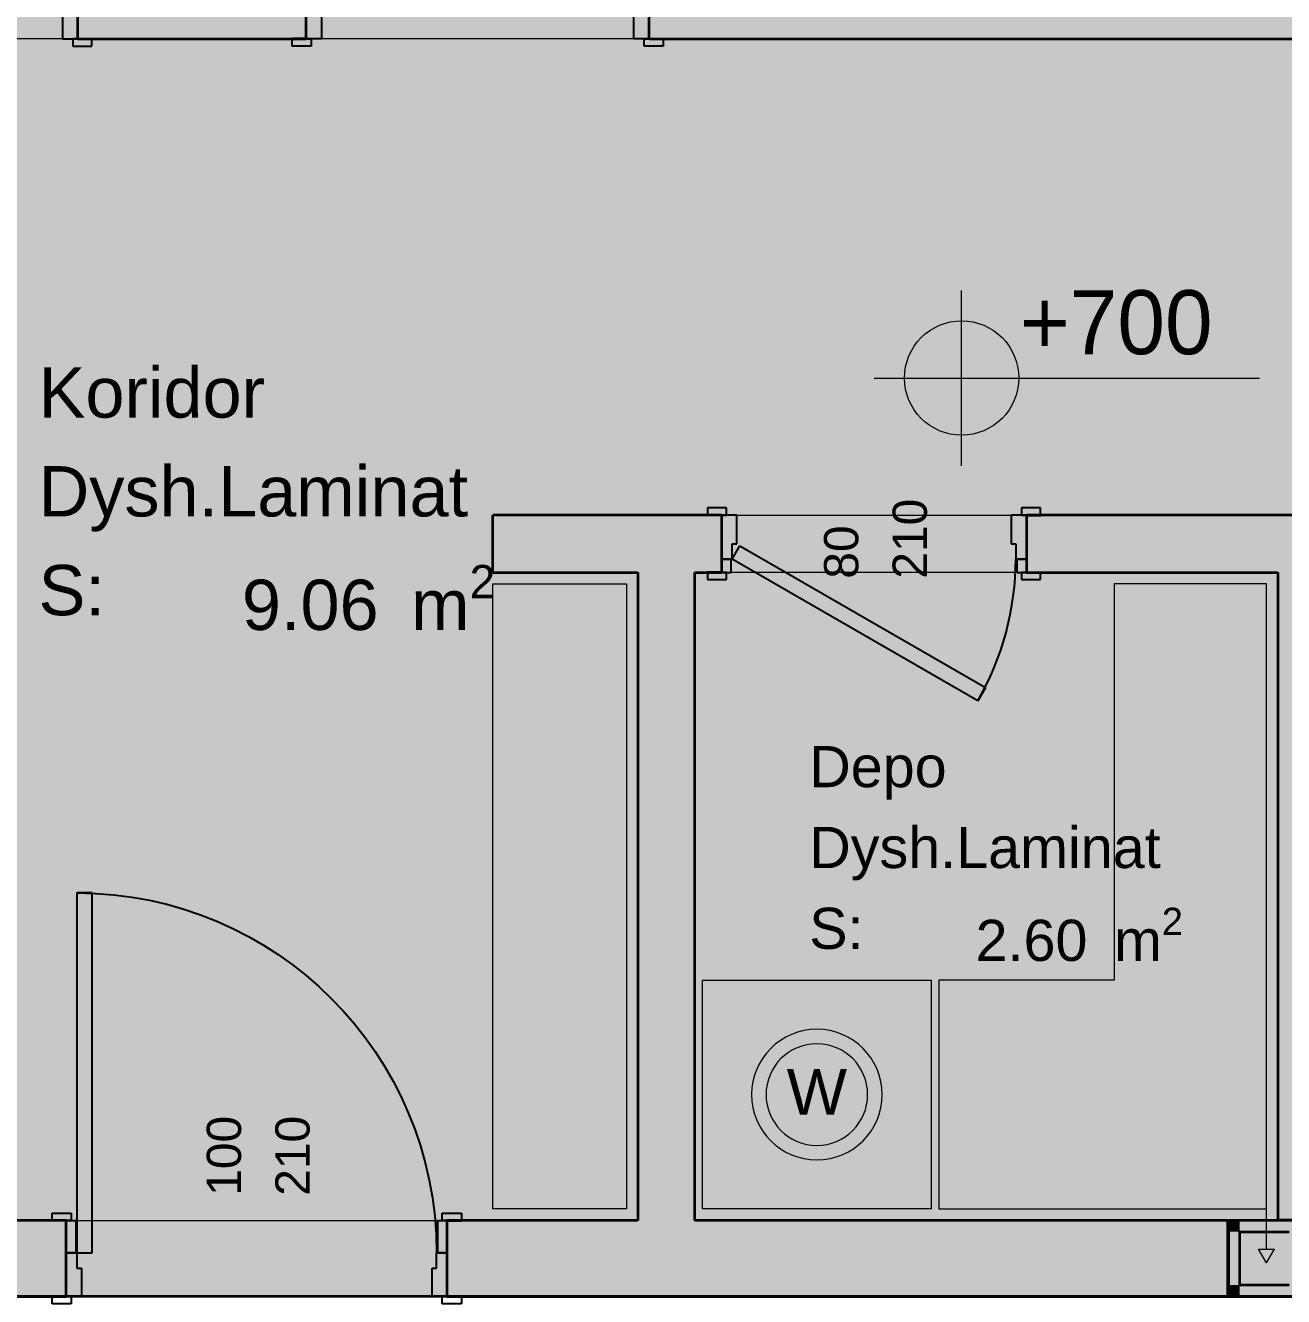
# Model space of a CAD drawing. Header units: millimetres. Extents: x 172821 to 253959, y -36092 to 17885.
# Drawn here: x 213874 to 217176, y -1016 to 2319 of the extents above; entities that cross this region are included whole.
import ezdxf
from ezdxf.enums import TextEntityAlignment as Align

# ---------------------------------------------------------------- set-up
doc = ezdxf.new("R2010")
doc.units = ezdxf.units.MM
doc.header["$MEASUREMENT"] = 0
doc.linetypes.add('Long Dashed', pattern=[2700, 1500, -1200])
for name, color, linetype, lineweight, true_color in [('A - Dimensionimi_Pen_No__156', 7, 'Continuous', 20, 0x54689e), ('A - Fill zone_Pen_No__255', 7, 'Continuous', 13, 0xe8e8e8), ('A - kanalet e ventilimit_Pen_No__176', 7, 'Continuous', 15, 0x93a0c6), ('A - kanalet e ventilimit_Pen_No__82', 7, 'Continuous', 20, 0xaaaaaa), ('A - Mobilimi_Pen_No__82', 7, 'Continuous', 20, 0xaaaaaa), ('A - Muret_Pen_No__82', 7, 'Continuous', 20, 0xaaaaaa), ('ARCHICAD Door Markers_Pen_No__112', 7, 'Continuous', 13, 0xd5aaaa), ('Model Unit - Zone_Pen_No__102', 7, 'Continuous', 13, 0xcccccc)]:
    doc.layers.add(name, color=color, linetype=linetype, lineweight=lineweight, true_color=true_color)
for name, color, linetype, lineweight in [('A - Fill zone_Pen_No__22', 8, 'Continuous', 35), ('A - kanalet e ventilimit_Pen_No__22', 8, 'Continuous', 35), ('A - Mobilimi_Pen_No__121', 255, 'Continuous', 0), ('A - Mobilimi_Pen_No__18', 9, 'Continuous', 15), ('A - Muret_Pen_No__22', 8, 'Continuous', 35), ('A - Sanitaria_Pen_No__18', 9, 'Continuous', 15), ('ARCHICAD Doors_Pen_No__42', 8, 'Continuous', 25), ('ARCHICAD Zone Stamps_Pen_No__101', 252, 'Continuous', 13)]:
    doc.layers.add(name, color=color, linetype=linetype, lineweight=lineweight)
for name, color, linetype in [('A - kanalet e ventilimit', 7, 'Continuous'), ('A - Muret', 7, 'Continuous'), ('Model Unit - Zone', 7, 'Continuous')]:
    doc.layers.add(name, color=color, linetype=linetype)
doc.styles.add('GENERATED_STYLE_1', font='GOTHIC.TTF')
doc.styles.add('GENERATED_STYLE_2', font='arial.ttf')

# ---------------------------------------------------------------- blocks, each defined once
blk = doc.blocks.new('Depo_Dysh.Laminat _58', base_point=(215981.7, -161.3))
at = {"layer": 'ARCHICAD Zone Stamps_Pen_No__101', "color": 252, "lineweight": 13, "insert": (216367.7, 4), "char_height": 108, "attachment_point": 1, "style": 'GENERATED_STYLE_2'}
blk.add_mtext('\\A1;{\\pql;\\pt0,6060;\\fArial|b0|i0|c0|p34;2.60\\fArial|b0|i0|c0|p34;\\A1{\\H.66x;\\S^  ;}\\fArial|b0|i0|c0|p34; m\\fArial|b0|i0|c0|p34;\\A1{\\H.66x;\\S2^  ;}}', dxfattribs=at)
at = {"layer": 'ARCHICAD Zone Stamps_Pen_No__101', "color": 252, "lineweight": 13, "style": 'GENERATED_STYLE_2'}
for tag, p in [('DUMMY_849', (216874.1, 453)), ('ROOM_NAME', (215931.1, 428.3)), ('DUMMY_850', (216874.1, 240.9)), ('ROOM_NUMBER', (215931.1, 216.2)), ('measuredAreaCode', (215931.1, 4))]:
    blk.add_attdef(tag, text='', height=108, dxfattribs=at).set_placement(p, align=Align.TOP_LEFT)
blk = doc.blocks.new('Koridor_Dysh.Laminat _59', base_point=(214700.3, 921.4))
at = {"layer": 'ARCHICAD Zone Stamps_Pen_No__101', "color": 252, "lineweight": 13, "insert": (214442.1, 903.3), "char_height": 132, "attachment_point": 1, "style": 'GENERATED_STYLE_2'}
blk.add_mtext('\\A1;{\\pql;\\pt0,6060;\\fArial|b0|i0|c0|p34;9.06\\fArial|b0|i0|c0|p34;\\A1{\\H.66x;\\S^  ;}\\fArial|b0|i0|c0|p34; m\\fArial|b0|i0|c0|p34;\\A1{\\H.66x;\\S2^  ;}}', dxfattribs=at)
at = {"layer": 'ARCHICAD Zone Stamps_Pen_No__101', "color": 252, "lineweight": 13, "style": 'GENERATED_STYLE_2'}
for tag, p in [('DUMMY_849', (215061, 1452.1)), ('ROOM_NAME', (213908.4, 1421.9)), ('DUMMY_850', (215061, 1192.8)), ('ROOM_NUMBER', (213908.4, 1162.6)), ('measuredAreaCode', (213908.4, 903.3))]:
    blk.add_attdef(tag, text='', height=132, dxfattribs=at).set_placement(p, align=Align.TOP_LEFT)
blk = doc.blocks.new('Door 25')
at = {"layer": 'ARCHICAD Doors_Pen_No__42', "color": 8, "linetype": 'Continuous', "lineweight": 25}
for p, q in [((382, 0), (382, 844)), ((382, 844), (422, 844)), ((422, 844), (422, 0)), ((-437, 54), (-487, 54)), ((-487, 54), (-487, 35)), ((-487, 35), (-437, 35)), ((-450, 35), (-487, 35)), ((-450, 35), (-487, 35)), ((-425, 35), (-450, 35)), ((-450, 35), (-450, 0)), ((-450, 0), (-450, 35)), ((-450, 0), (-450, 35)), ((-437, 35), (-437, 54)), ((-425, 0), (-425, 35)), ((450, 35), (425, 35)), ((425, 35), (425, 0)), ((487, 54), (437, 54)), ((437, 54), (437, 35)), ((437, 35), (487, 35)), ((450, 0), (450, 35)), ((450, 0), (450, 35)), ((450, 0), (450, 35)), ((450, 35), (487, 35)), ((450, 35), (487, 35)), ((487, 35), (487, 54)), ((-450, 0), (-425, 0)), ((-422, 0), (-450, 0)), ((-450, 0), (-450, -115)), ((-450, -115), (-450, 0)), ((-450, -115), (-450, 0)), ((-422, -40), (-422, 0)), ((422, 0), (382, 0)), ((450, 0), (422, 0)), ((422, 0), (422, -40)), ((425, 0), (450, 0)), ((450, -115), (450, 0)), ((450, -115), (450, 0)), ((450, -115), (450, 0)), ((-410, -40), (-422, -40)), ((-410, -115), (-410, -40)), ((422, -40), (410, -40)), ((410, -40), (410, -115)), ((-437, -115), (-487, -115)), ((-487, -115), (-487, -134)), ((-450, -115), (-487, -115)), ((-450, -115), (-487, -115)), ((-450, -115), (-410, -115)), ((-437, -134), (-437, -115)), ((410, -115), (450, -115)), ((487, -115), (437, -115)), ((437, -115), (437, -134)), ((450, -115), (487, -115)), ((450, -115), (487, -115)), ((487, -134), (487, -115)), ((-487, -134), (-437, -134)), ((437, -134), (487, -134))]:
    blk.add_line(p, q, dxfattribs=at)
blk.add_arc((422, 0), 844, 90, 180, dxfattribs=at)
blk = doc.blocks.new('D Marker 22')
at = {"layer": 'ARCHICAD Door Markers_Pen_No__112', "color": 9, "lineweight": 13, "true_color": 0xd5aaaa, "style": 'GENERATED_STYLE_2'}
for tag, p in [('AC_MarkerText_3', (-165.9, -155.7)), ('AC_MarkerText_2', (14.1, -224))]:
    blk.add_attdef(tag, text='', height=90, rotation=270, dxfattribs=at).set_placement(p, align=Align.BOTTOM_LEFT)
blk = doc.blocks.new('Wall_51', base_point=(217311.1, 2433.8))
at = {"layer": 'A - Muret_Pen_No__82', "linetype": 'Continuous', "lineweight": 0, "true_color": 0xd4d4d4}
for points in [[(211111.1, 2433.8), (211111.1, 2283.8), (213111.1, 2283.8), (213111.1, 2433.8)], [(214011.1, 2433.8), (214011.1, 2283.8), (214611.1, 2283.8), (214611.1, 2433.8)], [(215511.1, 2283.8), (217161.1, 2283.8), (217161.1, 2433.8), (215511.1, 2433.8)], [(217311.1, 2433.8), (217161.1, 2433.8), (217311.1, 2283.8)], [(217161.1, 2283.8), (217311.1, 2283.8), (217161.1, 2433.8)]]:
    blk.add_hatch(color=254, dxfattribs=at).paths.add_polyline_path(points)
at = {"layer": 'A - Muret_Pen_No__22', "color": 8, "linetype": 'Continuous', "lineweight": 35}
for p, q in [((213111.1, 2433.8), (213074.1, 2433.8)), ((213111.1, 2398.8), (213111.1, 2433.8)), ((214011.1, 2433.8), (214048.1, 2433.8)), ((214011.1, 2398.8), (214011.1, 2433.8)), ((214611.1, 2433.8), (214574.1, 2433.8)), ((214611.1, 2398.8), (214611.1, 2433.8)), ((215511.1, 2433.8), (215548.1, 2433.8)), ((215511.1, 2398.8), (215511.1, 2433.8)), ((213111.1, 2283.8), (213111.1, 2398.8)), ((214011.1, 2283.8), (214011.1, 2398.8)), ((214611.1, 2283.8), (214611.1, 2398.8)), ((215511.1, 2283.8), (215511.1, 2398.8)), ((213111.1, 2283.8), (213074.1, 2283.8)), ((214011.1, 2283.8), (214048.1, 2283.8)), ((214611.1, 2283.8), (214574.1, 2283.8)), ((215511.1, 2283.8), (215548.1, 2283.8))]:
    blk.add_line(p, q, dxfattribs=at)
at = {"layer": 'A - Muret_Pen_No__22', "color": 8, "linetype": 'Continuous', "lineweight": 35, "flags": 128}
for points in [[(213111.1, 2433.8), (211111.1, 2433.8)], [(214111.1, 2433.8), (214011.1, 2433.8)], [(214611.1, 2433.8), (214511.1, 2433.8)], [(217161.1, 2433.8), (215511.1, 2433.8)], [(217311.1, 2283.8), (217311.1, 2433.8)], [(211111.1, 2283.8), (212311.1, 2283.8)], [(212461.1, 2283.8), (213111.1, 2283.8)], [(214011.1, 2283.8), (214611.1, 2283.8)], [(215511.1, 2283.8), (217311.1, 2283.8)]]:
    blk.add_lwpolyline(points, dxfattribs=at)
at = {"layer": 'ARCHICAD Door Markers_Pen_No__112', "color": 9, "lineweight": 13, "true_color": 0xd5aaaa}
ref = blk.add_blockref('D Marker 22', (213561.1, 2283.8), dxfattribs=dict(at, rotation=180))
ref.add_attrib('AC_MarkerText_2', '90', dxfattribs={"color": 9, "lineweight": 13, "true_color": 0xd5aaaa, "height": 90, "rotation": 90, "style": 'GENERATED_STYLE_2'}).set_placement((213546.9, 2566.6), align=Align.BOTTOM_LEFT)
ref.add_attrib('AC_MarkerText_3', '210', dxfattribs={"color": 9, "lineweight": 13, "true_color": 0xd5aaaa, "height": 90, "rotation": 90, "style": 'GENERATED_STYLE_2'}).set_placement((213726.9, 2498.3), align=Align.BOTTOM_LEFT)
ref = blk.add_blockref('D Marker 22', (215061.1, 2283.8), dxfattribs=dict(at, rotation=180))
ref.add_attrib('AC_MarkerText_2', '90', dxfattribs={"color": 9, "lineweight": 13, "true_color": 0xd5aaaa, "height": 90, "rotation": 90, "style": 'GENERATED_STYLE_2'}).set_placement((215046.9, 2566.6), align=Align.BOTTOM_LEFT)
ref.add_attrib('AC_MarkerText_3', '210', dxfattribs={"color": 9, "lineweight": 13, "true_color": 0xd5aaaa, "height": 90, "rotation": 90, "style": 'GENERATED_STYLE_2'}).set_placement((215226.9, 2498.3), align=Align.BOTTOM_LEFT)
at = {"layer": 'ARCHICAD Doors_Pen_No__42', "color": 8, "linetype": 'Continuous', "lineweight": 25, "zscale": 1000}
blk.add_blockref('Door 25', (213561.1, 2398.8), dxfattribs=at)
at = {"layer": 'ARCHICAD Doors_Pen_No__42', "color": 8, "linetype": 'Continuous', "lineweight": 25, "xscale": -1, "zscale": 1000}
blk.add_blockref('Door 25', (215061.1, 2398.8), dxfattribs=at)
blk = doc.blocks.new('Wall_106', base_point=(217311.1, 1033.8))
at = {"layer": 'A - Muret_Pen_No__82', "linetype": 'Continuous', "lineweight": 0, "true_color": 0xd4d4d4}
for points in [[(217161.1, 1033.8), (217161.1, 883.8), (217311.1, 1033.8)], [(217161.1, 883.8), (217311.1, 883.8), (217311.1, 1033.8)], [(217161.1, 883.8), (217161.1, -815.2), (217311.1, -815.2), (217311.1, 883.8)]]:
    blk.add_hatch(color=254, dxfattribs=at).paths.add_polyline_path(points)
at = {"layer": 'A - Muret_Pen_No__22', "color": 8, "linetype": 'Continuous', "lineweight": 35, "flags": 128}
for points in [[(217311.1, 1033.8), (217161.1, 1033.8)], [(217311.1, -815.2), (217311.1, 1033.8)], [(217161.1, 883.8), (217161.1, -815.2)], [(217161.1, -815.2), (217311.1, -815.2)]]:
    blk.add_lwpolyline(points, dxfattribs=at)
blk = doc.blocks.new('Wall_107', base_point=(215481.1, 1033.8))
at = {"layer": 'A - Muret_Pen_No__82', "linetype": 'Continuous', "lineweight": 0, "true_color": 0xd4d4d4}
blk.add_hatch(color=254, dxfattribs=at).paths.add_polyline_path([(215481.1, 883.8), (215481.1, -816.2), (215631.1, -816.2), (215631.1, 883.8)])
at = {"layer": 'A - Muret_Pen_No__22', "color": 8, "linetype": 'Continuous', "lineweight": 35, "flags": 128}
for points in [[(215481.1, 883.8), (215481.1, -816.2)], [(215631.1, -816.2), (215631.1, 883.8)]]:
    blk.add_lwpolyline(points, dxfattribs=at)
blk = doc.blocks.new('Door 25_2')
at = {"layer": 'ARCHICAD Doors_Pen_No__42', "color": 8, "linetype": 'Continuous', "lineweight": 25}
for p, q in [((-292.3, 337.4), (-272.3, 372)), ((-272.3, 372), (372, 0)), ((352, -34.6), (-292.3, 337.4)), ((-387, 54), (-437, 54)), ((-437, 54), (-437, 35)), ((-437, 35), (-387, 35)), ((-400, 35), (-437, 35)), ((-400, 35), (-437, 35)), ((-375, 35), (-400, 35)), ((-400, 35), (-400, 0)), ((-400, 0), (-400, 35)), ((-400, 0), (-400, 35)), ((-387, 35), (-387, 54)), ((-375, 0), (-375, 35)), ((400, 35), (375, 35)), ((375, 35), (375, 0)), ((437, 54), (387, 54)), ((387, 54), (387, 35)), ((387, 35), (437, 35)), ((400, 0), (400, 35)), ((400, 0), (400, 35)), ((400, 0), (400, 35)), ((400, 35), (437, 35)), ((400, 35), (437, 35)), ((437, 35), (437, 54)), ((-400, 0), (-375, 0)), ((-372, 0), (-400, 0)), ((-400, 0), (-400, -115)), ((-400, -115), (-400, 0)), ((-400, -115), (-400, 0)), ((-372, -40), (-372, 0)), ((372, 0), (352, -34.6)), ((400, 0), (372, 0)), ((372, 0), (372, -40)), ((375, 0), (400, 0)), ((400, -115), (400, 0)), ((400, -115), (400, 0)), ((400, -115), (400, 0)), ((-360, -40), (-372, -40)), ((-360, -115), (-360, -40)), ((372, -40), (360, -40)), ((360, -40), (360, -115)), ((-387, -115), (-437, -115)), ((-437, -115), (-437, -134)), ((-400, -115), (-437, -115)), ((-400, -115), (-437, -115)), ((-400, -115), (-360, -115)), ((-387, -134), (-387, -115)), ((360, -115), (400, -115)), ((437, -115), (387, -115)), ((387, -115), (387, -134)), ((400, -115), (437, -115)), ((400, -115), (437, -115)), ((437, -134), (437, -115)), ((-437, -134), (-387, -134)), ((387, -134), (437, -134))]:
    blk.add_line(p, q, dxfattribs=at)
blk.add_arc((372, 0), 744, 150, 180, dxfattribs=at)
blk = doc.blocks.new('Wall_108', base_point=(215101.1, 1033.8))
at = {"layer": 'A - Muret_Pen_No__82', "linetype": 'Continuous', "lineweight": 0, "true_color": 0xd4d4d4}
for points in [[(215101.1, 1033.8), (215101.1, 883.8), (215701.1, 883.8), (215701.1, 1033.8)], [(217161.1, 1033.8), (216501.1, 1033.8), (216501.1, 883.8), (217161.1, 883.8)]]:
    blk.add_hatch(color=254, dxfattribs=at).paths.add_polyline_path(points)
at = {"layer": 'A - Muret_Pen_No__22', "color": 8, "linetype": 'Continuous', "lineweight": 35}
for p, q in [((215701.1, 1033.8), (215664.1, 1033.8)), ((215701.1, 1033.8), (215701.1, 918.8)), ((216501.1, 1033.8), (216538.1, 1033.8)), ((216501.1, 1033.8), (216501.1, 918.8)), ((215701.1, 918.8), (215701.1, 883.8)), ((216501.1, 918.8), (216501.1, 883.8)), ((215701.1, 883.8), (215664.1, 883.8)), ((216501.1, 883.8), (216538.1, 883.8))]:
    blk.add_line(p, q, dxfattribs=at)
at = {"layer": 'A - Muret_Pen_No__22', "color": 8, "linetype": 'Continuous', "lineweight": 35, "flags": 128}
for points in [[(215701.1, 1033.8), (215101.1, 1033.8)], [(215101.1, 883.8), (215101.1, 1033.8)], [(217161.1, 1033.8), (216501.1, 1033.8)], [(215101.1, 883.8), (215481.1, 883.8)], [(215631.1, 883.8), (215701.1, 883.8)], [(216501.1, 883.8), (217161.1, 883.8)]]:
    blk.add_lwpolyline(points, dxfattribs=at)
at = {"layer": 'ARCHICAD Door Markers_Pen_No__112', "color": 9, "lineweight": 13, "true_color": 0xd5aaaa}
ref = blk.add_blockref('D Marker 22', (216101.1, 1033.8), dxfattribs=at)
ref.add_attrib('AC_MarkerText_2', '80', dxfattribs={"color": 9, "lineweight": 13, "true_color": 0xd5aaaa, "height": 90, "rotation": 90, "style": 'GENERATED_STYLE_2'}).set_placement((216086.9, 867.3), align=Align.BOTTOM_LEFT)
ref.add_attrib('AC_MarkerText_3', '210', dxfattribs={"color": 9, "lineweight": 13, "true_color": 0xd5aaaa, "height": 90, "rotation": 90, "style": 'GENERATED_STYLE_2'}).set_placement((216266.9, 867.3), align=Align.BOTTOM_LEFT)
at = {"layer": 'ARCHICAD Doors_Pen_No__42', "color": 8, "linetype": 'Continuous', "lineweight": 25, "zscale": 1000, "rotation": 180}
blk.add_blockref('Door 25_2', (216101.1, 918.8), dxfattribs=at)
blk = doc.blocks.new('Wall_221', base_point=(217031.1, -1016.2))
at = {"layer": 'A - kanalet e ventilimit_Pen_No__82', "linetype": 'Continuous', "lineweight": 0, "true_color": 0xd4d4d4}
for points in [[(217061.1, -986.2), (217031.1, -986.2), (217031.1, -1016.2)], [(217061.1, -986.2), (217031.1, -1016.2), (217061.1, -1016.2)], [(217061.1, -1016.2), (217731.1, -1016.2), (217731.1, -986.2), (217061.1, -986.2)]]:
    blk.add_hatch(color=254, dxfattribs=at).paths.add_polyline_path(points)
at = {"layer": 'A - kanalet e ventilimit_Pen_No__22', "color": 8, "linetype": 'Continuous', "lineweight": 35, "flags": 128}
for points in [[(217031.1, -1016.2), (217031.1, -986.2)], [(217191.1, -986.2), (217061.1, -986.2)], [(217391.1, -986.2), (217221.1, -986.2)], [(217551.1, -986.2), (217421.1, -986.2)], [(217731.1, -986.2), (217581.1, -986.2)], [(217731.1, -1016.2), (217731.1, -986.2)], [(217031.1, -1016.2), (217731.1, -1016.2)]]:
    blk.add_lwpolyline(points, dxfattribs=at)
blk = doc.blocks.new('Wall_223', base_point=(217731.1, -816.2))
at = {"layer": 'A - kanalet e ventilimit_Pen_No__82', "linetype": 'Continuous', "lineweight": 0, "true_color": 0xd4d4d4}
for points in [[(217031.1, -846.2), (217061.1, -846.2), (217031.1, -816.2)], [(217061.1, -816.2), (217031.1, -816.2), (217061.1, -846.2)], [(217061.1, -846.2), (217731.1, -846.2), (217731.1, -816.2), (217061.1, -816.2)]]:
    blk.add_hatch(color=254, dxfattribs=at).paths.add_polyline_path(points)
at = {"layer": 'A - kanalet e ventilimit_Pen_No__22', "color": 8, "linetype": 'Continuous', "lineweight": 35, "flags": 128}
for points in [[(217031.1, -816.2), (217031.1, -846.2)], [(217731.1, -816.2), (217031.1, -816.2)], [(217731.1, -816.2), (217731.1, -846.2)], [(217061.1, -846.2), (217191.1, -846.2)], [(217221.1, -846.2), (217391.1, -846.2)], [(217421.1, -846.2), (217551.1, -846.2)], [(217581.1, -846.2), (217731.1, -846.2)]]:
    blk.add_lwpolyline(points, dxfattribs=at)
blk = doc.blocks.new('Wall_228', base_point=(217031.1, -1016.2))
at = {"layer": 'A - kanalet e ventilimit_Pen_No__82', "linetype": 'Continuous', "lineweight": 0, "true_color": 0xd4d4d4}
blk.add_hatch(color=254, dxfattribs=at).paths.add_polyline_path([(217031.1, -846.2), (217031.1, -986.2), (217061.1, -986.2), (217061.1, -846.2)])
at = {"layer": 'A - kanalet e ventilimit_Pen_No__22', "color": 8, "linetype": 'Continuous', "lineweight": 35, "flags": 128}
for points in [[(217031.1, -846.2), (217031.1, -986.2)], [(217061.1, -986.2), (217061.1, -846.2)]]:
    blk.add_lwpolyline(points, dxfattribs=at)
blk = doc.blocks.new('Door 25_3')
at = {"layer": 'ARCHICAD Doors_Pen_No__42', "color": 8, "linetype": 'Continuous', "lineweight": 25}
for p, q in [((432, 0), (432, 944)), ((432, 944), (472, 944)), ((472, 944), (472, 0)), ((-487, 104), (-537, 104)), ((-537, 104), (-537, 85)), ((-487, 85), (-487, 104)), ((537, 104), (487, 104)), ((487, 104), (487, 85)), ((537, 85), (537, 104)), ((-537, 85), (-487, 85)), ((-500, 85), (-537, 85)), ((-500, 85), (-537, 85)), ((-475, 85), (-500, 85)), ((-500, 85), (-500, 0)), ((-500, 0), (-500, 85)), ((-500, 0), (-500, 85)), ((-475, 0), (-475, 85)), ((500, 85), (475, 85)), ((475, 85), (475, 0)), ((487, 85), (537, 85)), ((500, 0), (500, 85)), ((500, 0), (500, 85)), ((500, 0), (500, 85)), ((500, 85), (537, 85)), ((500, 85), (537, 85)), ((-500, 0), (-475, 0)), ((-472, 0), (-500, 0)), ((-500, 0), (-500, -115)), ((-500, -115), (-500, 0)), ((-500, -115), (-500, 0)), ((-472, -40), (-472, 0)), ((472, 0), (432, 0)), ((500, 0), (472, 0)), ((472, 0), (472, -40)), ((475, 0), (500, 0)), ((500, -115), (500, 0)), ((500, -115), (500, 0)), ((500, -115), (500, 0)), ((-460, -40), (-472, -40)), ((-460, -115), (-460, -40)), ((472, -40), (460, -40)), ((460, -40), (460, -115)), ((-487, -115), (-537, -115)), ((-537, -115), (-537, -134)), ((-500, -115), (-537, -115)), ((-500, -115), (-537, -115)), ((-500, -115), (-460, -115)), ((-487, -134), (-487, -115)), ((460, -115), (500, -115)), ((537, -115), (487, -115)), ((487, -115), (487, -134)), ((500, -115), (537, -115)), ((500, -115), (537, -115)), ((537, -134), (537, -115)), ((-537, -134), (-487, -134)), ((487, -134), (537, -134))]:
    blk.add_line(p, q, dxfattribs=at)
blk.add_arc((472, 0), 944, 90, 180, dxfattribs=at)
blk = doc.blocks.new('Wall_229', base_point=(217030.1, -1016.2))
at = {"layer": 'A - Muret_Pen_No__82', "linetype": 'Continuous', "lineweight": 0, "true_color": 0xd4d4d4}
for points in [[(213831.1, -816.2), (213831.1, -1016.2), (213981.1, -1016.2), (213981.1, -816.2)], [(214981.1, -816.2), (214981.1, -1016.2), (217030.1, -1016.2), (217030.1, -816.2)]]:
    blk.add_hatch(color=254, dxfattribs=at).paths.add_polyline_path(points)
at = {"layer": 'A - Muret_Pen_No__22', "color": 8, "linetype": 'Continuous', "lineweight": 35}
for p, q in [((213981.1, -816.2), (213944.1, -816.2)), ((213981.1, -901.2), (213981.1, -816.2)), ((214981.1, -816.2), (215018.1, -816.2)), ((214981.1, -901.2), (214981.1, -816.2)), ((213981.1, -1016.2), (213981.1, -901.2)), ((214981.1, -1016.2), (214981.1, -901.2)), ((213981.1, -1016.2), (213944.1, -1016.2)), ((214981.1, -1016.2), (215018.1, -1016.2))]:
    blk.add_line(p, q, dxfattribs=at)
at = {"layer": 'A - Muret_Pen_No__22', "color": 8, "linetype": 'Continuous', "lineweight": 35, "flags": 128}
for points in [[(213981.1, -816.2), (213831.1, -816.2)], [(215481.1, -816.2), (214981.1, -816.2)], [(217030.1, -816.2), (215631.1, -816.2)], [(217030.1, -1016.2), (217030.1, -816.2)], [(213831.1, -1016.2), (213981.1, -1016.2)], [(214981.1, -1016.2), (217030.1, -1016.2)]]:
    blk.add_lwpolyline(points, dxfattribs=at)
at = {"layer": 'ARCHICAD Door Markers_Pen_No__112', "color": 9, "lineweight": 13, "true_color": 0xd5aaaa}
ref = blk.add_blockref('D Marker 22', (214481.1, -1016.2), dxfattribs=dict(at, rotation=180))
ref.add_attrib('AC_MarkerText_2', '100', dxfattribs={"color": 9, "lineweight": 13, "true_color": 0xd5aaaa, "height": 90, "rotation": 90, "style": 'GENERATED_STYLE_2'}).set_placement((214466.9, -751.7), align=Align.BOTTOM_LEFT)
ref.add_attrib('AC_MarkerText_3', '210', dxfattribs={"color": 9, "lineweight": 13, "true_color": 0xd5aaaa, "height": 90, "rotation": 90, "style": 'GENERATED_STYLE_2'}).set_placement((214646.9, -751.7), align=Align.BOTTOM_LEFT)
at = {"layer": 'ARCHICAD Doors_Pen_No__42', "color": 8, "linetype": 'Continuous', "lineweight": 25, "xscale": -1, "zscale": 1000}
blk.add_blockref('Door 25_3', (214481.1, -901.2), dxfattribs=at)
blk = doc.blocks.new('Washer 25')
at = {"layer": 'A - Sanitaria_Pen_No__18', "color": 9, "linetype": 'Continuous', "lineweight": 15, "flags": 128}
blk.add_lwpolyline([(-300, 0), (-300, -600), (300, -600), (300, 0)], close=True, dxfattribs=at)
at = {"layer": 'A - Sanitaria_Pen_No__18', "color": 9, "linetype": 'Continuous', "lineweight": 15}
for radius in [171.4, 133.3]:
    blk.add_circle((0, -300), radius, dxfattribs=at)
at = {"layer": 'A - Sanitaria_Pen_No__18', "color": 9, "linetype": 'Continuous', "lineweight": 15, "style": 'GENERATED_STYLE_2'}
blk.add_attdef('stDisplayText', text='', height=120, dxfattribs=at).set_placement((0, -293.1), align=Align.MIDDLE_CENTER)
blk = doc.blocks.new('Cupboard 25_19')
at = {"layer": 'A - Mobilimi_Pen_No__18', "color": 9, "linetype": 'Continuous', "lineweight": 15, "flags": 128}
blk.add_lwpolyline([(0, 0), (1640, 0), (1640, 350), (0, 350)], close=True, dxfattribs=at)
blk = doc.blocks.new('Polyline_8', base_point=(217131.2, -928))
at = {"layer": 'A - kanalet e ventilimit_Pen_No__176', "linetype": 'Continuous', "lineweight": 15, "true_color": 0x93a0c6}
blk.add_hatch(color=253, dxfattribs=at).paths.add_polyline_path([(217131.2, -928), (217152.2, -891.6), (217110.2, -891.6)])
at = {"layer": 'A - kanalet e ventilimit_Pen_No__176', "color": 253, "linetype": 'Continuous', "lineweight": 15, "true_color": 0x93a0c6}
for p, q in [((217110.2, -891.6), (217152.2, -891.6)), ((217131.2, -928), (217110.2, -891.6)), ((217131.2, -928), (217152.2, -891.6))]:
    blk.add_line(p, q, dxfattribs=at)
at = {"layer": 'A - kanalet e ventilimit_Pen_No__176', "color": 253, "linetype": 'Long Dashed', "lineweight": 15, "true_color": 0x93a0c6, "flags": 128}
blk.add_lwpolyline([(217131.2, -891.6), (217131.2, -707.8)], dxfattribs=at)

msp = doc.modelspace()

# ---------------------------------------------------------------- hatches: boundary and pattern name
at = {"layer": 'A - Fill zone_Pen_No__255', "linetype": 'Continuous', "lineweight": 0, "true_color": 0xf9f9f9}
msp.add_hatch(color=7, dxfattribs=at).paths.add_polyline_path([(210961.1, 7783.8), (221461.1, 7783.8), (221461.1, -1016.2), (210961.1, -1016.2)])
at = {"layer": 'A - Mobilimi_Pen_No__121', "linetype": 'Continuous', "lineweight": 0, "true_color": 0xffffff}
msp.add_hatch(color=7, dxfattribs=at).paths.add_polyline_path([(217131.1, -786.2), (217131.1, 853.8), (216731.1, 853.8), (216731.1, -186.2), (216271.1, -186.2), (216271.1, -786.2)])

# ---------------------------------------------------------------- linework, layer by layer
at = {"layer": 'A - Dimensionimi_Pen_No__156', "color": 165, "linetype": 'Continuous', "lineweight": 20, "true_color": 0x54689e}
for points in [[(216331.1, 1163.8), (216331.1, 1623.8)], [(216101.1, 1393.8), (217112.9, 1393.8)]]:
    msp.add_lwpolyline(points, dxfattribs=at)
msp.add_circle((216331.1, 1393.8), 150, dxfattribs=at)
at = {"layer": 'A - Fill zone_Pen_No__22', "color": 8, "linetype": 'Continuous', "lineweight": 35, "flags": 128}
msp.add_lwpolyline([(210961.1, 7783.8), (221461.1, 7783.8), (221461.1, -1016.2), (210961.1, -1016.2)], close=True, dxfattribs=at)
at = {"layer": 'A - Mobilimi_Pen_No__82', "color": 253, "linetype": 'Continuous', "lineweight": 20, "true_color": 0xaaaaaa, "flags": 128}
msp.add_lwpolyline([(217131.1, -786.2), (217131.1, 853.8), (216731.1, 853.8), (216731.1, -186.2), (216271.1, -186.2), (216271.1, -786.2)], close=True, dxfattribs=at)
at = {"layer": 'Model Unit - Zone_Pen_No__102', "color": 254, "linetype": 'Continuous', "lineweight": 13, "true_color": 0xcccccc, "flags": 128}
for points in [[(217311.1, 2283.8), (212461.1, 2283.8), (212461.1, 1033.8), (213831.1, 1033.8), (213831.1, -816.2), (215481.1, -816.2), (215481.1, 883.8), (215101.1, 883.8), (215101.1, 1033.8), (217311.1, 1033.8)], [(215631.1, -816.2), (217161.1, -816.2), (217161.1, 883.8), (215631.1, 883.8)]]:
    msp.add_lwpolyline(points, close=True, dxfattribs=at)

# ---------------------------------------------------------------- block references
at = {"layer": 'A - kanalet e ventilimit', "color": 253, "linetype": 'Long Dashed', "lineweight": 15, "true_color": 0x93a0c6}
msp.add_blockref('Polyline_8', (217131.2, -928), dxfattribs=at)
at = {"layer": 'A - kanalet e ventilimit', "color": 8, "lineweight": 35}
for name, p in [('Wall_223', (217731.1, -816.2)), ('Wall_228', (217031.1, -1016.2)), ('Wall_221', (217031.1, -1016.2))]:
    msp.add_blockref(name, p, dxfattribs=at)
at = {"layer": 'A - Mobilimi_Pen_No__18', "color": 9, "linetype": 'Continuous', "lineweight": 15, "xscale": -1, "zscale": 1000, "rotation": 270}
msp.add_blockref('Cupboard 25_19', (215101.1, -786.2), dxfattribs=at)
at = {"layer": 'A - Muret', "color": 8, "lineweight": 35}
for name, p in [('Wall_51', (217311.1, 2433.8)), ('Wall_108', (215101.1, 1033.8)), ('Wall_106', (217311.1, 1033.8)), ('Wall_107', (215481.1, 1033.8)), ('Wall_229', (217030.1, -1016.2))]:
    msp.add_blockref(name, p, dxfattribs=at)
at = {"layer": 'A - Sanitaria_Pen_No__18', "color": 9, "linetype": 'Continuous', "lineweight": 15}
ref = msp.add_blockref('Washer 25', (215951.1, -186.2), dxfattribs=dict(at, xscale=-1, zscale=1000))
ref.add_attrib('stDisplayText', 'W', dxfattribs={"color": 9, "linetype": 'Continuous', "lineweight": 15, "height": 120, "style": 'GENERATED_STYLE_2'}).set_placement((215951.1, -479.3), align=Align.MIDDLE_CENTER)
at = {"layer": 'Model Unit - Zone', "color": 252, "linetype": 'Continuous', "lineweight": 13}
for name, p, values in [('Koridor_Dysh.Laminat _59', (214700.3, 921.4), {'ROOM_NAME': 'Koridor', 'ROOM_NUMBER': 'Dysh.Laminat ', 'measuredAreaCode': 'S: '}), ('Depo_Dysh.Laminat _58', (215981.7, -161.3), {'ROOM_NAME': 'Depo', 'ROOM_NUMBER': 'Dysh.Laminat ', 'measuredAreaCode': 'S: '})]:
    msp.add_blockref(name, p, dxfattribs=at).add_auto_attribs(values)

# ---------------------------------------------------------------- texts
at = {"layer": 'A - Dimensionimi_Pen_No__156', "color": 165, "linetype": 'Continuous', "lineweight": 20, "true_color": 0x54689e, "insert": (216736.7, 1453.8), "char_height": 168, "attachment_point": 8, "style": 'GENERATED_STYLE_1'}
msp.add_mtext('\\A1;{\\pqc;\\fCentury Gothic|b0|i0|c0|p34;+\\fCentury Gothic|b0|i0|c0|p34;700}', dxfattribs=at)

doc.saveas('drawing.dxf')
